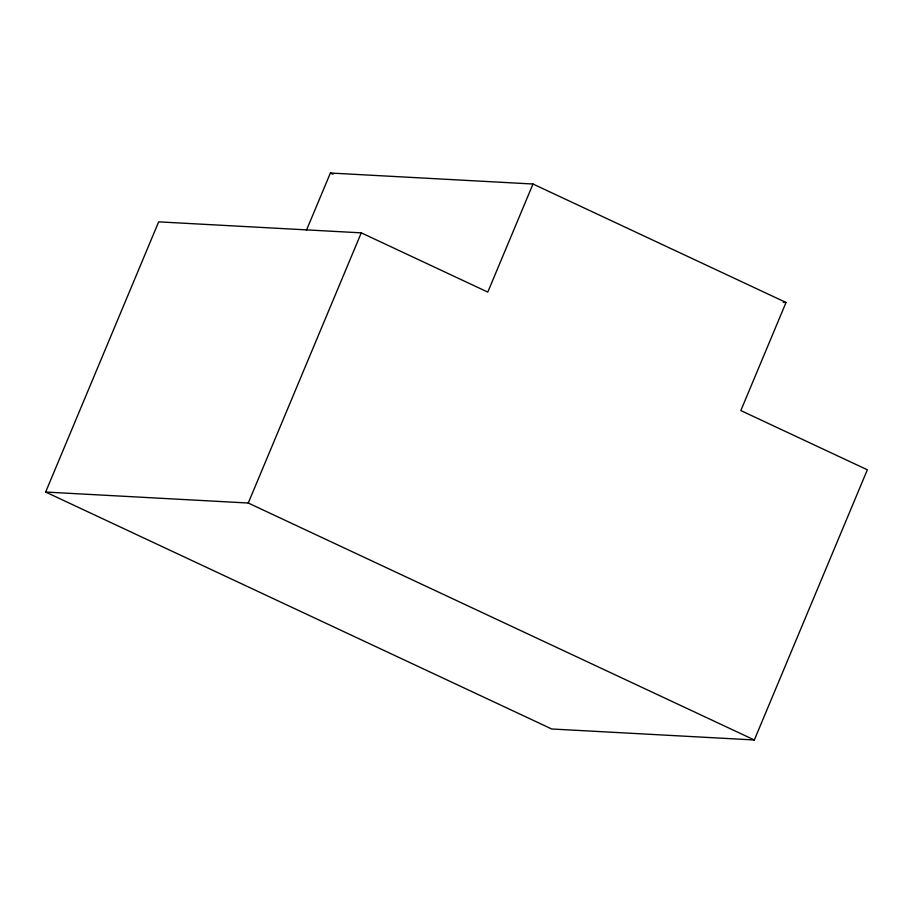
<?xml version="1.0" encoding="UTF-8"?>
<svg xmlns="http://www.w3.org/2000/svg" width="913" height="913" viewBox="0 0 913 913"><rect width="100%" height="100%" fill="white"/><g stroke="black" fill="none" stroke-linecap="round" stroke-linejoin="round"><path stroke-width="1.37" d="M45.65 492.039L158.668 221.859L361.274 232.849L487.793 292.092L532.998 184.015L786.036 302.488L740.831 410.565L867.35 469.796L754.332 739.975L551.726 728.985L45.65 492.039L248.256 503.029L754.332 739.975M306.426 230.316L330.392 173.025L532.998 184.015M248.256 503.029L361.274 232.849M783.206 302.34L786.036 302.488M330.392 173.025L332.983 174.223"/></g></svg>
